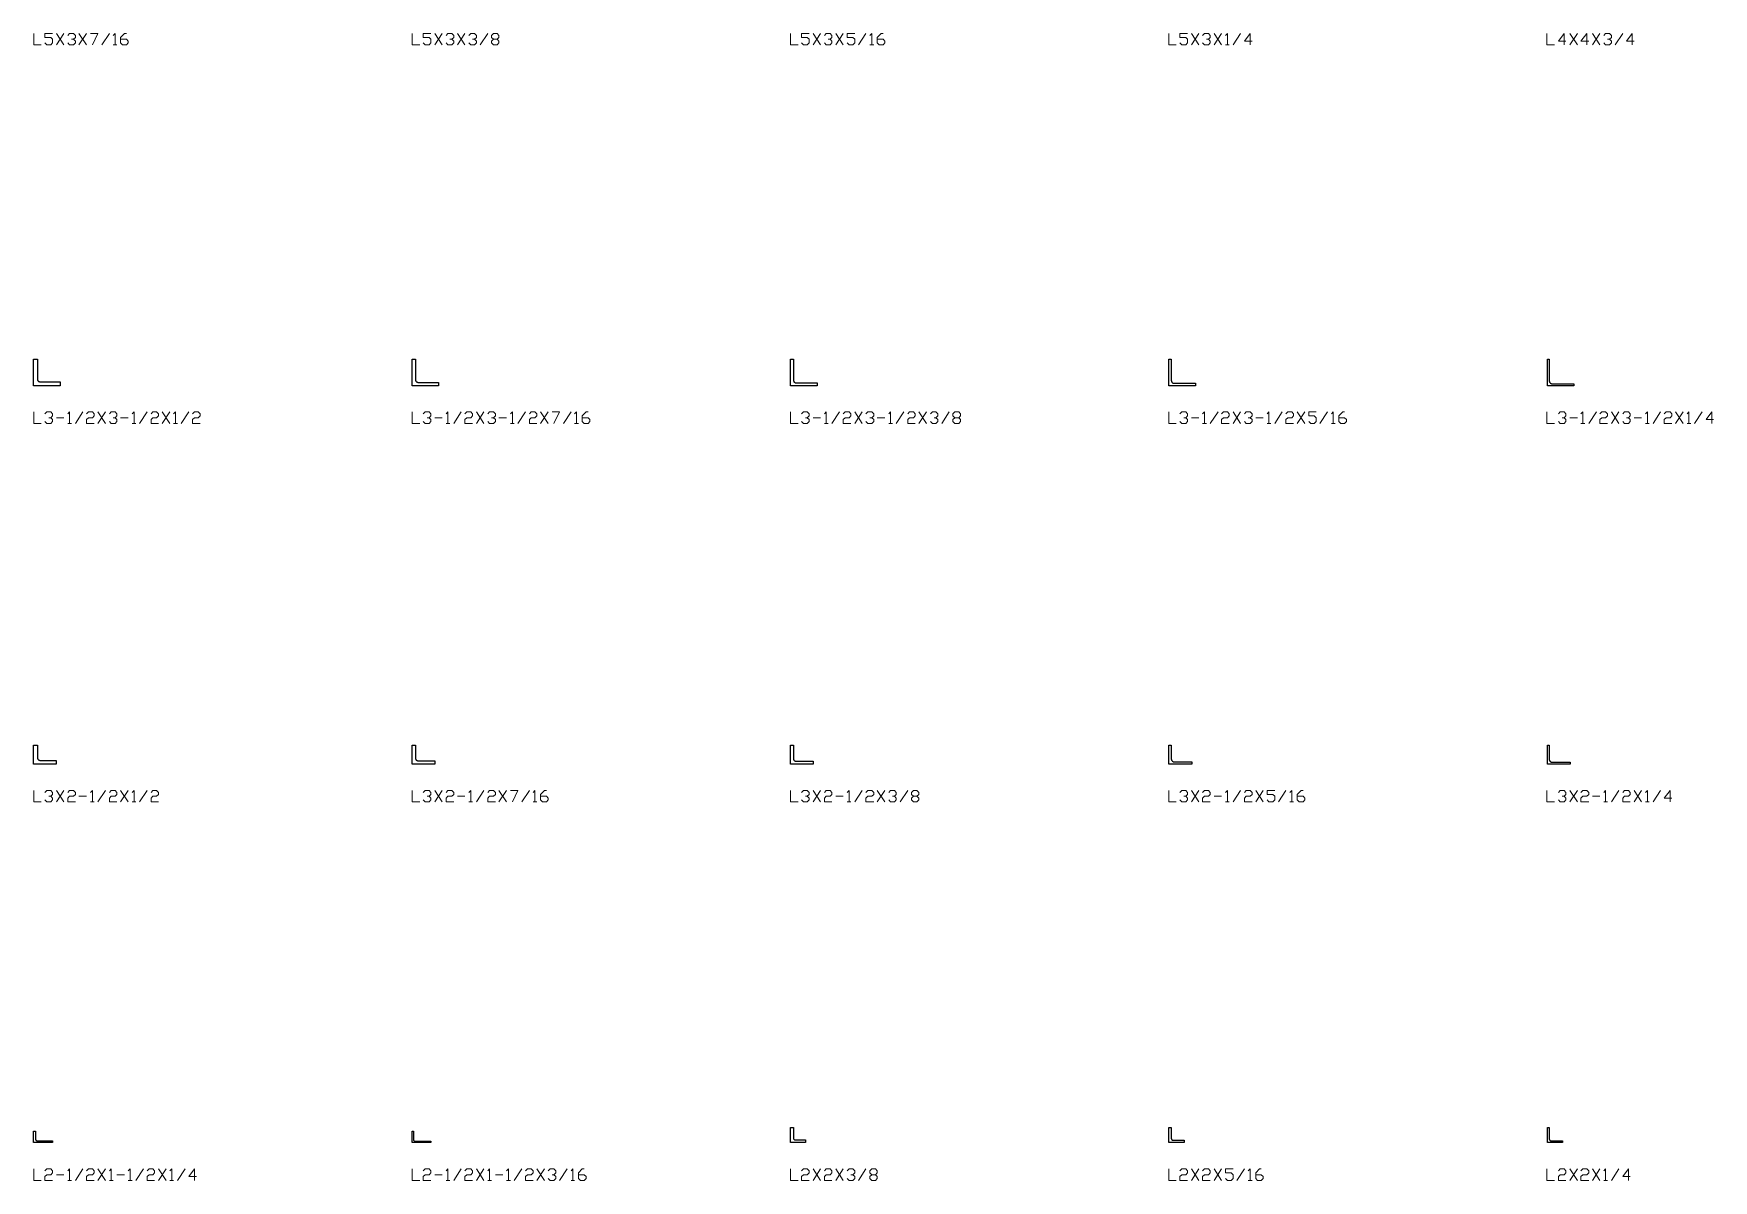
# Model space of a CAD drawing. Header units: inches. Extents: x 0 to 966, y -305 to 12.
# Drawn here: x 500 to 721.9, y -305 to -153.5 of the extents above; entities that cross this region are included whole.
import ezdxf

# ---------------------------------------------------------------- set-up
doc = ezdxf.new("R2010")
doc.units = ezdxf.units.IN
doc.header["$MEASUREMENT"] = 0
doc.layers.add('AISC_STEEL', color=7, linetype='Continuous')

msp = doc.modelspace()

# ---------------------------------------------------------------- linework, layer by layer
at = {"color": 3, "lineweight": 0}
for p, q in [((503.02, -153.49), (504, -154.98)), ((503.02, -154.98), (504, -153.49)), ((505.99, -153.49), (507.01, -154.98)), ((505.99, -154.98), (507.01, -153.49)), ((509, -154.98), (510.01, -153.49)), ((510.52, -154.98), (510.99, -154.98)), ((553, -153.49), (553.98, -154.98)), ((553, -154.98), (553.98, -153.49)), ((556.01, -153.49), (556.99, -154.98)), ((556.01, -154.98), (556.99, -153.49)), ((558.98, -154.98), (559.99, -153.49)), ((602.98, -153.49), (603.96, -154.98)), ((602.98, -154.98), (603.96, -153.49)), ((605.99, -153.49), (606.97, -154.98)), ((605.99, -154.98), (606.97, -153.49)), ((608.96, -154.98), (609.97, -153.49)), ((610.48, -154.98), (610.99, -154.98)), ((652.96, -153.49), (653.95, -154.98)), ((652.96, -154.98), (653.95, -153.49)), ((655.97, -153.49), (656.95, -154.98)), ((655.97, -154.98), (656.95, -153.49)), ((657.46, -154.98), (657.96, -154.98)), ((658.47, -154.98), (659.45, -153.49)), ((702.95, -153.49), (703.96, -154.98)), ((702.95, -154.98), (703.96, -153.49)), ((705.95, -153.49), (706.93, -154.98)), ((705.95, -154.98), (706.93, -153.49)), ((708.96, -154.98), (709.94, -153.49)), ((505.52, -204.99), (506.5, -203.47)), ((508.49, -203.47), (509.51, -204.99)), ((508.49, -204.99), (509.51, -203.47)), ((514, -204.99), (515.01, -203.47)), ((517, -203.47), (518.02, -204.99)), ((517, -204.99), (518.02, -203.47)), ((519.5, -204.99), (520.51, -203.47)), ((555.5, -204.99), (556.48, -203.47)), ((558.51, -203.47), (559.49, -204.99)), ((558.51, -204.99), (559.49, -203.47)), ((563.98, -204.99), (564.99, -203.47)), ((566.98, -203.47), (568, -204.99)), ((566.98, -204.99), (568, -203.47)), ((569.99, -204.99), (571, -203.47)), ((605.48, -204.99), (606.46, -203.47)), ((608.49, -203.47), (609.47, -204.99)), ((608.49, -204.99), (609.47, -203.47)), ((613.96, -204.99), (614.97, -203.47)), ((616.97, -203.47), (617.98, -204.99)), ((616.97, -204.99), (617.98, -203.47)), ((619.97, -204.99), (620.98, -203.47)), ((655.46, -204.99), (656.48, -203.47)), ((658.47, -203.47), (659.45, -204.99)), ((658.47, -204.99), (659.45, -203.47)), ((663.97, -204.99), (664.95, -203.47)), ((666.95, -203.47), (667.96, -204.99)), ((666.95, -204.99), (667.96, -203.47)), ((669.95, -204.99), (670.96, -203.47)), ((705.45, -204.99), (706.46, -203.47)), ((708.45, -203.47), (709.43, -204.99)), ((708.45, -204.99), (709.43, -203.47)), ((713.95, -204.99), (714.94, -203.47)), ((716.93, -203.47), (717.94, -204.99)), ((716.93, -204.99), (717.94, -203.47)), ((719.43, -204.99), (720.44, -203.47)), ((503.02, -204.23), (504, -204.23)), ((504.51, -204.99), (505.01, -204.99)), ((511.5, -204.23), (512.51, -204.23)), ((513.02, -204.99), (513.49, -204.99)), ((518.49, -204.99), (519, -204.99)), ((553, -204.23), (553.98, -204.23)), ((554.49, -204.99), (555, -204.99)), ((561.48, -204.23), (562.49, -204.23)), ((563, -204.99), (563.5, -204.99)), ((571.48, -204.99), (571.98, -204.99)), ((602.98, -204.23), (603.96, -204.23)), ((604.47, -204.99), (604.98, -204.99)), ((611.46, -204.23), (612.47, -204.23)), ((612.98, -204.99), (613.49, -204.99)), ((652.96, -204.23), (653.95, -204.23)), ((654.45, -204.99), (654.96, -204.99)), ((661.47, -204.23), (662.45, -204.23)), ((662.96, -204.99), (663.47, -204.99)), ((671.47, -204.99), (671.94, -204.99)), ((702.95, -204.23), (703.96, -204.23)), ((704.43, -204.99), (704.94, -204.99)), ((711.46, -204.23), (712.44, -204.23)), ((712.94, -204.99), (713.45, -204.99)), ((718.45, -204.99), (718.95, -204.99)), ((503.02, -253.49), (504, -254.97)), ((503.02, -254.97), (504, -253.49)), ((505.99, -254.21), (507.01, -254.21)), ((507.51, -254.97), (508.02, -254.97)), ((508.49, -254.97), (509.51, -253.49)), ((511.5, -253.49), (512.51, -254.97)), ((511.5, -254.97), (512.51, -253.49)), ((513.02, -254.97), (513.49, -254.97)), ((514, -254.97), (515.01, -253.49)), ((553, -253.49), (553.98, -254.97)), ((553, -254.97), (553.98, -253.49)), ((556.01, -254.21), (556.99, -254.21)), ((557.49, -254.97), (558, -254.97)), ((558.51, -254.97), (559.49, -253.49)), ((561.48, -253.49), (562.49, -254.97)), ((561.48, -254.97), (562.49, -253.49)), ((564.49, -254.97), (565.5, -253.49)), ((566, -254.97), (566.48, -254.97)), ((602.98, -253.49), (603.96, -254.97)), ((602.98, -254.97), (603.96, -253.49)), ((605.99, -254.21), (606.97, -254.21)), ((607.48, -254.97), (607.98, -254.97)), ((608.49, -254.97), (609.47, -253.49)), ((611.46, -253.49), (612.47, -254.97)), ((611.46, -254.97), (612.47, -253.49)), ((614.47, -254.97), (615.48, -253.49)), ((652.96, -253.49), (653.95, -254.97)), ((652.96, -254.97), (653.95, -253.49)), ((655.97, -254.21), (656.95, -254.21)), ((657.46, -254.97), (657.96, -254.97)), ((658.47, -254.97), (659.45, -253.49)), ((661.47, -253.49), (662.45, -254.97)), ((661.47, -254.97), (662.45, -253.49)), ((664.45, -254.97), (665.46, -253.49)), ((665.97, -254.97), (666.47, -254.97)), ((702.95, -253.49), (703.96, -254.97)), ((702.95, -254.97), (703.96, -253.49)), ((705.95, -254.21), (706.93, -254.21)), ((707.44, -254.97), (707.94, -254.97)), ((708.45, -254.97), (709.43, -253.49)), ((711.46, -253.49), (712.44, -254.97)), ((711.46, -254.97), (712.44, -253.49)), ((712.94, -254.97), (713.45, -254.97)), ((713.95, -254.97), (714.94, -253.49)), ((505.52, -304.98), (506.5, -303.47)), ((508.49, -303.47), (509.51, -304.98)), ((508.49, -304.98), (509.51, -303.47)), ((513.49, -304.98), (514.5, -303.47)), ((516.5, -303.47), (517.51, -304.98)), ((516.5, -304.98), (517.51, -303.47)), ((519, -304.98), (520.01, -303.47)), ((555.5, -304.98), (556.48, -303.47)), ((558.51, -303.47), (559.49, -304.98)), ((558.51, -304.98), (559.49, -303.47)), ((563.5, -304.98), (564.49, -303.47)), ((566.48, -303.47), (567.49, -304.98)), ((566.48, -304.98), (567.49, -303.47)), ((569.48, -304.98), (570.5, -303.47)), ((602.98, -303.47), (603.96, -304.98)), ((602.98, -304.98), (603.96, -303.47)), ((605.99, -303.47), (606.97, -304.98)), ((605.99, -304.98), (606.97, -303.47)), ((608.96, -304.98), (609.97, -303.47)), ((652.96, -303.47), (653.95, -304.98)), ((652.96, -304.98), (653.95, -303.47)), ((655.97, -303.47), (656.95, -304.98)), ((655.97, -304.98), (656.95, -303.47)), ((658.98, -304.98), (659.96, -303.47)), ((702.95, -303.47), (703.96, -304.98)), ((702.95, -304.98), (703.96, -303.47)), ((705.95, -303.47), (706.93, -304.98)), ((705.95, -304.98), (706.93, -303.47)), ((708.45, -304.98), (709.43, -303.47)), ((503.02, -304.23), (504, -304.23)), ((504.51, -304.98), (505.01, -304.98)), ((510.01, -304.98), (510.52, -304.98)), ((510.99, -304.23), (512.01, -304.23)), ((512.51, -304.98), (513.02, -304.98)), ((518.02, -304.98), (518.49, -304.98)), ((553, -304.23), (553.98, -304.23)), ((554.49, -304.98), (555, -304.98)), ((559.99, -304.98), (560.5, -304.98)), ((561.01, -304.23), (561.99, -304.23)), ((562.49, -304.98), (563, -304.98)), ((571, -304.98), (571.48, -304.98)), ((660.46, -304.98), (660.97, -304.98)), ((707.44, -304.98), (707.94, -304.98))]:
    msp.add_line(p, q, dxfattribs=at)
for points in [[(500.02, -153.49), (500.02, -154.98), (501, -154.98)], [(501.5, -154.72), (501.76, -154.98), (502.26, -154.98), (502.51, -154.72), (502.51, -154.22), (502.26, -154), (501.5, -154), (501.5, -153.49), (502.51, -153.49)], [(504.51, -153.74), (504.76, -153.49), (505.27, -153.49), (505.52, -153.74), (505.52, -154), (505.27, -154.22), (505.01, -154.22)], [(505.27, -154.22), (505.52, -154.47), (505.52, -154.72), (505.27, -154.98), (504.76, -154.98), (504.51, -154.72)], [(507.51, -153.49), (508.49, -153.49), (507.77, -154.98)], [(510.52, -153.74), (510.77, -153.49), (510.77, -154.98)], [(511.5, -154.22), (512.26, -154.22), (512.51, -154.47), (512.51, -154.72), (512.26, -154.98), (511.75, -154.98), (511.5, -154.72), (511.5, -154), (512.01, -153.49), (512.26, -153.49)], [(550, -153.49), (550, -154.98), (551.01, -154.98)], [(551.48, -154.72), (551.74, -154.98), (552.24, -154.98), (552.5, -154.72), (552.5, -154.22), (552.24, -154), (551.48, -154), (551.48, -153.49), (552.5, -153.49)], [(554.49, -153.74), (554.74, -153.49), (555.25, -153.49), (555.5, -153.74), (555.5, -154), (555.25, -154.22), (555, -154.22)], [(555.25, -154.22), (555.5, -154.47), (555.5, -154.72), (555.25, -154.98), (554.74, -154.98), (554.49, -154.72)], [(557.49, -153.74), (557.75, -153.49), (558.25, -153.49), (558.51, -153.74), (558.51, -154), (558.25, -154.22), (558, -154.22)], [(558.25, -154.22), (558.51, -154.47), (558.51, -154.72), (558.25, -154.98), (557.75, -154.98), (557.49, -154.72)], [(561.23, -154.22), (561.48, -154.47), (561.48, -154.72), (561.23, -154.98), (560.75, -154.98), (560.5, -154.72), (560.5, -154.47), (560.75, -154.22), (561.23, -154.22), (561.48, -154), (561.48, -153.74), (561.23, -153.49), (560.75, -153.49), (560.5, -153.74), (560.5, -154), (560.75, -154.22)], [(599.98, -153.49), (599.98, -154.98), (600.99, -154.98)], [(601.47, -154.72), (601.72, -154.98), (602.22, -154.98), (602.48, -154.72), (602.48, -154.22), (602.22, -154), (601.47, -154), (601.47, -153.49), (602.48, -153.49)], [(604.47, -153.74), (604.72, -153.49), (605.23, -153.49), (605.48, -153.74), (605.48, -154), (605.23, -154.22), (604.98, -154.22)], [(605.23, -154.22), (605.48, -154.47), (605.48, -154.72), (605.23, -154.98), (604.72, -154.98), (604.47, -154.72)], [(607.48, -154.72), (607.73, -154.98), (608.23, -154.98), (608.49, -154.72), (608.49, -154.22), (608.23, -154), (607.48, -154), (607.48, -153.49), (608.49, -153.49)], [(610.48, -153.74), (610.73, -153.49), (610.73, -154.98)], [(611.46, -154.22), (612.22, -154.22), (612.47, -154.47), (612.47, -154.72), (612.22, -154.98), (611.71, -154.98), (611.46, -154.72), (611.46, -154), (611.97, -153.49), (612.22, -153.49)], [(649.96, -153.49), (649.96, -154.98), (650.97, -154.98)], [(651.45, -154.72), (651.7, -154.98), (652.21, -154.98), (652.46, -154.72), (652.46, -154.22), (652.21, -154), (651.45, -154), (651.45, -153.49), (652.46, -153.49)], [(654.45, -153.74), (654.7, -153.49), (655.21, -153.49), (655.46, -153.74), (655.46, -154), (655.21, -154.22), (654.96, -154.22)], [(655.21, -154.22), (655.46, -154.47), (655.46, -154.72), (655.21, -154.98), (654.7, -154.98), (654.45, -154.72)], [(657.46, -153.74), (657.71, -153.49), (657.71, -154.98)], [(660.97, -154.47), (659.96, -154.47), (660.72, -153.49), (660.72, -154.98)], [(699.94, -153.49), (699.94, -154.98), (700.95, -154.98)], [(702.44, -154.47), (701.46, -154.47), (702.19, -153.49), (702.19, -154.98)], [(705.45, -154.47), (704.43, -154.47), (705.19, -153.49), (705.19, -154.98)], [(707.44, -153.74), (707.69, -153.49), (708.2, -153.49), (708.45, -153.74), (708.45, -154), (708.2, -154.22), (707.94, -154.22)], [(708.2, -154.22), (708.45, -154.47), (708.45, -154.72), (708.2, -154.98), (707.69, -154.98), (707.44, -154.72)], [(711.46, -154.47), (710.44, -154.47), (711.2, -153.49), (711.2, -154.98)], [(500.02, -203.47), (500.02, -204.99), (501, -204.99)], [(501.5, -203.73), (501.76, -203.47), (502.26, -203.47), (502.51, -203.73), (502.51, -203.98), (502.26, -204.23), (502.01, -204.23)], [(504.51, -203.73), (504.76, -203.47), (504.76, -204.99)], [(507.01, -203.73), (507.26, -203.47), (507.77, -203.47), (508.02, -203.73), (508.02, -203.98), (507.77, -204.23), (507.26, -204.23), (507.01, -204.48), (507.01, -204.99), (508.02, -204.99)], [(510.01, -203.73), (510.27, -203.47), (510.77, -203.47), (510.99, -203.73), (510.99, -203.98), (510.77, -204.23), (510.52, -204.23)], [(513.02, -203.73), (513.27, -203.47), (513.27, -204.99)], [(515.52, -203.73), (515.77, -203.47), (516.24, -203.47), (516.5, -203.73), (516.5, -203.98), (516.24, -204.23), (515.77, -204.23), (515.52, -204.48), (515.52, -204.99), (516.5, -204.99)], [(518.49, -203.73), (518.74, -203.47), (518.74, -204.99)], [(520.99, -203.73), (521.24, -203.47), (521.75, -203.47), (522, -203.73), (522, -203.98), (521.75, -204.23), (521.24, -204.23), (520.99, -204.48), (520.99, -204.99), (522, -204.99)], [(550, -203.47), (550, -204.99), (551.01, -204.99)], [(551.48, -203.73), (551.74, -203.47), (552.24, -203.47), (552.5, -203.73), (552.5, -203.98), (552.24, -204.23), (551.99, -204.23)], [(554.49, -203.73), (554.74, -203.47), (554.74, -204.99)], [(556.99, -203.73), (557.24, -203.47), (557.75, -203.47), (558, -203.73), (558, -203.98), (557.75, -204.23), (557.24, -204.23), (556.99, -204.48), (556.99, -204.99), (558, -204.99)], [(559.99, -203.73), (560.25, -203.47), (560.75, -203.47), (561.01, -203.73), (561.01, -203.98), (560.75, -204.23), (560.5, -204.23)], [(563, -203.73), (563.25, -203.47), (563.25, -204.99)], [(565.5, -203.73), (565.75, -203.47), (566.23, -203.47), (566.48, -203.73), (566.48, -203.98), (566.23, -204.23), (565.75, -204.23), (565.5, -204.48), (565.5, -204.99), (566.48, -204.99)], [(568.5, -203.47), (569.48, -203.47), (568.72, -204.99)], [(571.48, -203.73), (571.73, -203.47), (571.73, -204.99)], [(572.49, -204.23), (573.25, -204.23), (573.5, -204.48), (573.5, -204.74), (573.25, -204.99), (572.74, -204.99), (572.49, -204.74), (572.49, -203.98), (572.99, -203.47), (573.25, -203.47)], [(599.98, -203.47), (599.98, -204.99), (600.99, -204.99)], [(601.47, -203.73), (601.72, -203.47), (602.22, -203.47), (602.48, -203.73), (602.48, -203.98), (602.22, -204.23), (601.97, -204.23)], [(604.47, -203.73), (604.72, -203.47), (604.72, -204.99)], [(606.97, -203.73), (607.22, -203.47), (607.73, -203.47), (607.98, -203.73), (607.98, -203.98), (607.73, -204.23), (607.22, -204.23), (606.97, -204.48), (606.97, -204.99), (607.98, -204.99)], [(609.97, -203.73), (610.23, -203.47), (610.73, -203.47), (610.99, -203.73), (610.99, -203.98), (610.73, -204.23), (610.48, -204.23)], [(612.98, -203.73), (613.23, -203.47), (613.23, -204.99)], [(615.48, -203.73), (615.73, -203.47), (616.24, -203.47), (616.46, -203.73), (616.46, -203.98), (616.24, -204.23), (615.73, -204.23), (615.48, -204.48), (615.48, -204.99), (616.46, -204.99)], [(618.48, -203.73), (618.74, -203.47), (619.21, -203.47), (619.46, -203.73), (619.46, -203.98), (619.21, -204.23), (618.96, -204.23)], [(622.22, -204.23), (622.47, -204.48), (622.47, -204.74), (622.22, -204.99), (621.71, -204.99), (621.46, -204.74), (621.46, -204.48), (621.71, -204.23), (622.22, -204.23), (622.47, -203.98), (622.47, -203.73), (622.22, -203.47), (621.71, -203.47), (621.46, -203.73), (621.46, -203.98), (621.71, -204.23)], [(649.96, -203.47), (649.96, -204.99), (650.97, -204.99)], [(651.45, -203.73), (651.7, -203.47), (652.21, -203.47), (652.46, -203.73), (652.46, -203.98), (652.21, -204.23), (651.95, -204.23)], [(654.45, -203.73), (654.7, -203.47), (654.7, -204.99)], [(656.95, -203.73), (657.2, -203.47), (657.71, -203.47), (657.96, -203.73), (657.96, -203.98), (657.71, -204.23), (657.2, -204.23), (656.95, -204.48), (656.95, -204.99), (657.96, -204.99)], [(659.96, -203.73), (660.21, -203.47), (660.72, -203.47), (660.97, -203.73), (660.97, -203.98), (660.72, -204.23), (660.46, -204.23)], [(662.96, -203.73), (663.21, -203.47), (663.21, -204.99)], [(665.46, -203.73), (665.71, -203.47), (666.22, -203.47), (666.47, -203.73), (666.47, -203.98), (666.22, -204.23), (665.71, -204.23), (665.46, -204.48), (665.46, -204.99), (666.47, -204.99)], [(668.47, -204.74), (668.72, -204.99), (669.19, -204.99), (669.45, -204.74), (669.45, -204.23), (669.19, -203.98), (668.47, -203.98), (668.47, -203.47), (669.45, -203.47)], [(671.47, -203.73), (671.69, -203.47), (671.69, -204.99)], [(672.45, -204.23), (673.21, -204.23), (673.46, -204.48), (673.46, -204.74), (673.21, -204.99), (672.7, -204.99), (672.45, -204.74), (672.45, -203.98), (672.96, -203.47), (673.21, -203.47)], [(699.94, -203.47), (699.94, -204.99), (700.95, -204.99)], [(701.46, -203.73), (701.68, -203.47), (702.19, -203.47), (702.44, -203.73), (702.44, -203.98), (702.19, -204.23), (701.93, -204.23)], [(704.43, -203.73), (704.69, -203.47), (704.69, -204.99)], [(706.93, -203.73), (707.18, -203.47), (707.69, -203.47), (707.94, -203.73), (707.94, -203.98), (707.69, -204.23), (707.18, -204.23), (706.93, -204.48), (706.93, -204.99), (707.94, -204.99)], [(709.94, -203.73), (710.19, -203.47), (710.7, -203.47), (710.95, -203.73), (710.95, -203.98), (710.7, -204.23), (710.44, -204.23)], [(712.94, -203.73), (713.2, -203.47), (713.2, -204.99)], [(715.44, -203.73), (715.69, -203.47), (716.2, -203.47), (716.45, -203.73), (716.45, -203.98), (716.2, -204.23), (715.69, -204.23), (715.44, -204.48), (715.44, -204.99), (716.45, -204.99)], [(718.45, -203.73), (718.7, -203.47), (718.7, -204.99)], [(721.93, -204.48), (720.95, -204.48), (721.7, -203.47), (721.7, -204.99)], [(502.26, -204.23), (502.51, -204.48), (502.51, -204.74), (502.26, -204.99), (501.76, -204.99), (501.5, -204.74)], [(510.77, -204.23), (510.99, -204.48), (510.99, -204.74), (510.77, -204.99), (510.27, -204.99), (510.01, -204.74)], [(552.24, -204.23), (552.5, -204.48), (552.5, -204.74), (552.24, -204.99), (551.74, -204.99), (551.48, -204.74)], [(560.75, -204.23), (561.01, -204.48), (561.01, -204.74), (560.75, -204.99), (560.25, -204.99), (559.99, -204.74)], [(602.22, -204.23), (602.48, -204.48), (602.48, -204.74), (602.22, -204.99), (601.72, -204.99), (601.47, -204.74)], [(610.73, -204.23), (610.99, -204.48), (610.99, -204.74), (610.73, -204.99), (610.23, -204.99), (609.97, -204.74)], [(619.21, -204.23), (619.46, -204.48), (619.46, -204.74), (619.21, -204.99), (618.74, -204.99), (618.48, -204.74)], [(652.21, -204.23), (652.46, -204.48), (652.46, -204.74), (652.21, -204.99), (651.7, -204.99), (651.45, -204.74)], [(660.72, -204.23), (660.97, -204.48), (660.97, -204.74), (660.72, -204.99), (660.21, -204.99), (659.96, -204.74)], [(702.19, -204.23), (702.44, -204.48), (702.44, -204.74), (702.19, -204.99), (701.68, -204.99), (701.46, -204.74)], [(710.7, -204.23), (710.95, -204.48), (710.95, -204.74), (710.7, -204.99), (710.19, -204.99), (709.94, -204.74)], [(500.02, -253.49), (500.02, -254.97), (501, -254.97)], [(501.5, -253.74), (501.76, -253.49), (502.26, -253.49), (502.51, -253.74), (502.51, -253.99), (502.26, -254.21), (502.01, -254.21)], [(502.26, -254.21), (502.51, -254.47), (502.51, -254.72), (502.26, -254.97), (501.76, -254.97), (501.5, -254.72)], [(504.51, -253.74), (504.76, -253.49), (505.27, -253.49), (505.52, -253.74), (505.52, -253.99), (505.27, -254.21), (504.76, -254.21), (504.51, -254.47), (504.51, -254.97), (505.52, -254.97)], [(507.51, -253.74), (507.77, -253.49), (507.77, -254.97)], [(510.01, -253.74), (510.27, -253.49), (510.77, -253.49), (510.99, -253.74), (510.99, -253.99), (510.77, -254.21), (510.27, -254.21), (510.01, -254.47), (510.01, -254.97), (510.99, -254.97)], [(513.02, -253.74), (513.27, -253.49), (513.27, -254.97)], [(515.52, -253.74), (515.77, -253.49), (516.24, -253.49), (516.5, -253.74), (516.5, -253.99), (516.24, -254.21), (515.77, -254.21), (515.52, -254.47), (515.52, -254.97), (516.5, -254.97)], [(550, -253.49), (550, -254.97), (551.01, -254.97)], [(551.48, -253.74), (551.74, -253.49), (552.24, -253.49), (552.5, -253.74), (552.5, -253.99), (552.24, -254.21), (551.99, -254.21)], [(552.24, -254.21), (552.5, -254.47), (552.5, -254.72), (552.24, -254.97), (551.74, -254.97), (551.48, -254.72)], [(554.49, -253.74), (554.74, -253.49), (555.25, -253.49), (555.5, -253.74), (555.5, -253.99), (555.25, -254.21), (554.74, -254.21), (554.49, -254.47), (554.49, -254.97), (555.5, -254.97)], [(557.49, -253.74), (557.75, -253.49), (557.75, -254.97)], [(559.99, -253.74), (560.25, -253.49), (560.75, -253.49), (561.01, -253.74), (561.01, -253.99), (560.75, -254.21), (560.25, -254.21), (559.99, -254.47), (559.99, -254.97), (561.01, -254.97)], [(563, -253.49), (563.98, -253.49), (563.25, -254.97)], [(566, -253.74), (566.23, -253.49), (566.23, -254.97)], [(566.98, -254.21), (567.74, -254.21), (568, -254.47), (568, -254.72), (567.74, -254.97), (567.24, -254.97), (566.98, -254.72), (566.98, -253.99), (567.49, -253.49), (567.74, -253.49)], [(599.98, -253.49), (599.98, -254.97), (600.99, -254.97)], [(601.47, -253.74), (601.72, -253.49), (602.22, -253.49), (602.48, -253.74), (602.48, -253.99), (602.22, -254.21), (601.97, -254.21)], [(602.22, -254.21), (602.48, -254.47), (602.48, -254.72), (602.22, -254.97), (601.72, -254.97), (601.47, -254.72)], [(604.47, -253.74), (604.72, -253.49), (605.23, -253.49), (605.48, -253.74), (605.48, -253.99), (605.23, -254.21), (604.72, -254.21), (604.47, -254.47), (604.47, -254.97), (605.48, -254.97)], [(607.48, -253.74), (607.73, -253.49), (607.73, -254.97)], [(609.97, -253.74), (610.23, -253.49), (610.73, -253.49), (610.99, -253.74), (610.99, -253.99), (610.73, -254.21), (610.23, -254.21), (609.97, -254.47), (609.97, -254.97), (610.99, -254.97)], [(612.98, -253.74), (613.23, -253.49), (613.74, -253.49), (613.96, -253.74), (613.96, -253.99), (613.74, -254.21), (613.49, -254.21)], [(613.74, -254.21), (613.96, -254.47), (613.96, -254.72), (613.74, -254.97), (613.23, -254.97), (612.98, -254.72)], [(616.71, -254.21), (616.97, -254.47), (616.97, -254.72), (616.71, -254.97), (616.24, -254.97), (615.98, -254.72), (615.98, -254.47), (616.24, -254.21), (616.71, -254.21), (616.97, -253.99), (616.97, -253.74), (616.71, -253.49), (616.24, -253.49), (615.98, -253.74), (615.98, -253.99), (616.24, -254.21)], [(649.96, -253.49), (649.96, -254.97), (650.97, -254.97)], [(651.45, -253.74), (651.7, -253.49), (652.21, -253.49), (652.46, -253.74), (652.46, -253.99), (652.21, -254.21), (651.95, -254.21)], [(652.21, -254.21), (652.46, -254.47), (652.46, -254.72), (652.21, -254.97), (651.7, -254.97), (651.45, -254.72)], [(654.45, -253.74), (654.7, -253.49), (655.21, -253.49), (655.46, -253.74), (655.46, -253.99), (655.21, -254.21), (654.7, -254.21), (654.45, -254.47), (654.45, -254.97), (655.46, -254.97)], [(657.46, -253.74), (657.71, -253.49), (657.71, -254.97)], [(659.96, -253.74), (660.21, -253.49), (660.72, -253.49), (660.97, -253.74), (660.97, -253.99), (660.72, -254.21), (660.21, -254.21), (659.96, -254.47), (659.96, -254.97), (660.97, -254.97)], [(662.96, -254.72), (663.21, -254.97), (663.72, -254.97), (663.97, -254.72), (663.97, -254.21), (663.72, -253.99), (662.96, -253.99), (662.96, -253.49), (663.97, -253.49)], [(665.97, -253.74), (666.22, -253.49), (666.22, -254.97)], [(666.95, -254.21), (667.71, -254.21), (667.96, -254.47), (667.96, -254.72), (667.71, -254.97), (667.2, -254.97), (666.95, -254.72), (666.95, -253.99), (667.45, -253.49), (667.71, -253.49)], [(699.94, -253.49), (699.94, -254.97), (700.95, -254.97)], [(701.46, -253.74), (701.68, -253.49), (702.19, -253.49), (702.44, -253.74), (702.44, -253.99), (702.19, -254.21), (701.93, -254.21)], [(702.19, -254.21), (702.44, -254.47), (702.44, -254.72), (702.19, -254.97), (701.68, -254.97), (701.46, -254.72)], [(704.43, -253.74), (704.69, -253.49), (705.19, -253.49), (705.45, -253.74), (705.45, -253.99), (705.19, -254.21), (704.69, -254.21), (704.43, -254.47), (704.43, -254.97), (705.45, -254.97)], [(707.44, -253.74), (707.69, -253.49), (707.69, -254.97)], [(709.94, -253.74), (710.19, -253.49), (710.7, -253.49), (710.95, -253.74), (710.95, -253.99), (710.7, -254.21), (710.19, -254.21), (709.94, -254.47), (709.94, -254.97), (710.95, -254.97)], [(712.94, -253.74), (713.2, -253.49), (713.2, -254.97)], [(716.45, -254.47), (715.44, -254.47), (716.2, -253.49), (716.2, -254.97)], [(500.02, -303.47), (500.02, -304.98), (501, -304.98)], [(501.5, -303.72), (501.76, -303.47), (502.26, -303.47), (502.51, -303.72), (502.51, -303.97), (502.26, -304.23), (501.76, -304.23), (501.5, -304.48), (501.5, -304.98), (502.51, -304.98)], [(504.51, -303.72), (504.76, -303.47), (504.76, -304.98)], [(507.01, -303.72), (507.26, -303.47), (507.77, -303.47), (508.02, -303.72), (508.02, -303.97), (507.77, -304.23), (507.26, -304.23), (507.01, -304.48), (507.01, -304.98), (508.02, -304.98)], [(510.01, -303.72), (510.27, -303.47), (510.27, -304.98)], [(512.51, -303.72), (512.76, -303.47), (512.76, -304.98)], [(515.01, -303.72), (515.26, -303.47), (515.77, -303.47), (515.99, -303.72), (515.99, -303.97), (515.77, -304.23), (515.26, -304.23), (515.01, -304.48), (515.01, -304.98), (515.99, -304.98)], [(518.02, -303.72), (518.27, -303.47), (518.27, -304.98)], [(521.5, -304.48), (520.51, -304.48), (521.24, -303.47), (521.24, -304.98)], [(550, -303.47), (550, -304.98), (551.01, -304.98)], [(551.48, -303.72), (551.74, -303.47), (552.24, -303.47), (552.5, -303.72), (552.5, -303.97), (552.24, -304.23), (551.74, -304.23), (551.48, -304.48), (551.48, -304.98), (552.5, -304.98)], [(554.49, -303.72), (554.74, -303.47), (554.74, -304.98)], [(556.99, -303.72), (557.24, -303.47), (557.75, -303.47), (558, -303.72), (558, -303.97), (557.75, -304.23), (557.24, -304.23), (556.99, -304.48), (556.99, -304.98), (558, -304.98)], [(559.99, -303.72), (560.25, -303.47), (560.25, -304.98)], [(562.49, -303.72), (562.75, -303.47), (562.75, -304.98)], [(564.99, -303.72), (565.24, -303.47), (565.75, -303.47), (566, -303.72), (566, -303.97), (565.75, -304.23), (565.24, -304.23), (564.99, -304.48), (564.99, -304.98), (566, -304.98)], [(568, -303.72), (568.25, -303.47), (568.72, -303.47), (568.98, -303.72), (568.98, -303.97), (568.72, -304.23), (568.5, -304.23)], [(571, -303.72), (571.22, -303.47), (571.22, -304.98)], [(571.98, -304.23), (572.74, -304.23), (572.99, -304.48), (572.99, -304.73), (572.74, -304.98), (572.24, -304.98), (571.98, -304.73), (571.98, -303.97), (572.49, -303.47), (572.74, -303.47)], [(599.98, -303.47), (599.98, -304.98), (600.99, -304.98)], [(601.47, -303.72), (601.72, -303.47), (602.22, -303.47), (602.48, -303.72), (602.48, -303.97), (602.22, -304.23), (601.72, -304.23), (601.47, -304.48), (601.47, -304.98), (602.48, -304.98)], [(604.47, -303.72), (604.72, -303.47), (605.23, -303.47), (605.48, -303.72), (605.48, -303.97), (605.23, -304.23), (604.72, -304.23), (604.47, -304.48), (604.47, -304.98), (605.48, -304.98)], [(607.48, -303.72), (607.73, -303.47), (608.23, -303.47), (608.49, -303.72), (608.49, -303.97), (608.23, -304.23), (607.98, -304.23)], [(611.24, -304.23), (611.46, -304.48), (611.46, -304.73), (611.24, -304.98), (610.73, -304.98), (610.48, -304.73), (610.48, -304.48), (610.73, -304.23), (611.24, -304.23), (611.46, -303.97), (611.46, -303.72), (611.24, -303.47), (610.73, -303.47), (610.48, -303.72), (610.48, -303.97), (610.73, -304.23)], [(649.96, -303.47), (649.96, -304.98), (650.97, -304.98)], [(651.45, -303.72), (651.7, -303.47), (652.21, -303.47), (652.46, -303.72), (652.46, -303.97), (652.21, -304.23), (651.7, -304.23), (651.45, -304.48), (651.45, -304.98), (652.46, -304.98)], [(654.45, -303.72), (654.7, -303.47), (655.21, -303.47), (655.46, -303.72), (655.46, -303.97), (655.21, -304.23), (654.7, -304.23), (654.45, -304.48), (654.45, -304.98), (655.46, -304.98)], [(657.46, -304.73), (657.71, -304.98), (658.22, -304.98), (658.47, -304.73), (658.47, -304.23), (658.22, -303.97), (657.46, -303.97), (657.46, -303.47), (658.47, -303.47)], [(660.46, -303.72), (660.72, -303.47), (660.72, -304.98)], [(661.47, -304.23), (662.2, -304.23), (662.45, -304.48), (662.45, -304.73), (662.2, -304.98), (661.7, -304.98), (661.47, -304.73), (661.47, -303.97), (661.95, -303.47), (662.2, -303.47)], [(699.94, -303.47), (699.94, -304.98), (700.95, -304.98)], [(701.46, -303.72), (701.68, -303.47), (702.19, -303.47), (702.44, -303.72), (702.44, -303.97), (702.19, -304.23), (701.68, -304.23), (701.46, -304.48), (701.46, -304.98), (702.44, -304.98)], [(704.43, -303.72), (704.69, -303.47), (705.19, -303.47), (705.45, -303.72), (705.45, -303.97), (705.19, -304.23), (704.69, -304.23), (704.43, -304.48), (704.43, -304.98), (705.45, -304.98)], [(707.44, -303.72), (707.69, -303.47), (707.69, -304.98)], [(710.95, -304.48), (709.94, -304.48), (710.7, -303.47), (710.7, -304.98)], [(568.72, -304.23), (568.98, -304.48), (568.98, -304.73), (568.72, -304.98), (568.25, -304.98), (568, -304.73)], [(608.23, -304.23), (608.49, -304.48), (608.49, -304.73), (608.23, -304.98), (607.73, -304.98), (607.48, -304.73)]]:
    msp.add_lwpolyline(points, dxfattribs=at)
at = {"layer": 'AISC_STEEL'}
for points in [[(503.5, -200), (500, -200), (500, -196.5), (500.5, -196.5), (500.5, -199.12), (500.5, -199.15), (500.5, -199.18), (500.51, -199.21), (500.52, -199.24), (500.53, -199.27), (500.54, -199.3), (500.56, -199.32), (500.57, -199.35), (500.59, -199.37), (500.61, -199.39), (500.63, -199.41), (500.65, -199.43), (500.68, -199.44), (500.7, -199.46), (500.73, -199.47), (500.76, -199.48), (500.79, -199.49), (500.82, -199.5), (500.85, -199.5), (500.88, -199.5), (503.5, -199.5)], [(553.5, -200), (550, -200), (550, -196.5), (550.44, -196.5), (550.44, -199.19), (550.44, -199.22), (550.44, -199.25), (550.45, -199.27), (550.46, -199.3), (550.47, -199.33), (550.48, -199.36), (550.49, -199.38), (550.51, -199.41), (550.53, -199.43), (550.55, -199.45), (550.57, -199.47), (550.59, -199.49), (550.62, -199.51), (550.64, -199.52), (550.67, -199.53), (550.7, -199.54), (550.73, -199.55), (550.75, -199.56), (550.78, -199.56), (550.81, -199.56), (553.5, -199.56)], [(603.5, -200), (600, -200), (600, -196.5), (600.38, -196.5), (600.38, -199.25), (600.38, -199.28), (600.38, -199.31), (600.39, -199.34), (600.39, -199.37), (600.4, -199.39), (600.42, -199.42), (600.43, -199.45), (600.45, -199.47), (600.46, -199.49), (600.48, -199.52), (600.51, -199.54), (600.53, -199.55), (600.55, -199.57), (600.58, -199.58), (600.61, -199.6), (600.63, -199.61), (600.66, -199.61), (600.69, -199.62), (600.72, -199.62), (600.75, -199.62), (603.5, -199.62)], [(653.5, -200), (650, -200), (650, -196.5), (650.31, -196.5), (650.31, -199.31), (650.31, -199.34), (650.32, -199.37), (650.32, -199.4), (650.33, -199.43), (650.34, -199.46), (650.35, -199.48), (650.37, -199.51), (650.38, -199.53), (650.4, -199.56), (650.42, -199.58), (650.44, -199.6), (650.47, -199.62), (650.49, -199.63), (650.52, -199.65), (650.54, -199.66), (650.57, -199.67), (650.6, -199.68), (650.63, -199.68), (650.66, -199.69), (650.69, -199.69), (653.5, -199.69)], [(703.5, -200), (700, -200), (700, -196.5), (700.25, -196.5), (700.25, -199.38), (700.25, -199.4), (700.25, -199.43), (700.26, -199.46), (700.27, -199.49), (700.28, -199.52), (700.29, -199.55), (700.31, -199.57), (700.32, -199.6), (700.34, -199.62), (700.36, -199.64), (700.38, -199.66), (700.4, -199.68), (700.43, -199.69), (700.45, -199.71), (700.48, -199.72), (700.51, -199.73), (700.54, -199.74), (700.57, -199.75), (700.6, -199.75), (700.62, -199.75), (703.5, -199.75)], [(503, -250), (500, -250), (500, -247.5), (500.5, -247.5), (500.5, -249.12), (500.5, -249.15), (500.5, -249.18), (500.51, -249.21), (500.52, -249.24), (500.53, -249.27), (500.54, -249.3), (500.56, -249.32), (500.57, -249.35), (500.59, -249.37), (500.61, -249.39), (500.63, -249.41), (500.65, -249.43), (500.68, -249.44), (500.7, -249.46), (500.73, -249.47), (500.76, -249.48), (500.79, -249.49), (500.82, -249.5), (500.85, -249.5), (500.88, -249.5), (503, -249.5)], [(553, -250), (550, -250), (550, -247.5), (550.44, -247.5), (550.44, -249.19), (550.44, -249.22), (550.44, -249.25), (550.45, -249.27), (550.46, -249.3), (550.47, -249.33), (550.48, -249.36), (550.49, -249.38), (550.51, -249.41), (550.53, -249.43), (550.55, -249.45), (550.57, -249.47), (550.59, -249.49), (550.62, -249.51), (550.64, -249.52), (550.67, -249.53), (550.7, -249.54), (550.73, -249.55), (550.75, -249.56), (550.78, -249.56), (550.81, -249.56), (553, -249.56)], [(603, -250), (600, -250), (600, -247.5), (600.38, -247.5), (600.38, -249.25), (600.38, -249.28), (600.38, -249.31), (600.39, -249.34), (600.39, -249.37), (600.4, -249.39), (600.42, -249.42), (600.43, -249.45), (600.45, -249.47), (600.46, -249.49), (600.48, -249.52), (600.51, -249.54), (600.53, -249.55), (600.55, -249.57), (600.58, -249.58), (600.61, -249.6), (600.63, -249.61), (600.66, -249.61), (600.69, -249.62), (600.72, -249.62), (600.75, -249.62), (603, -249.62)], [(653, -250), (650, -250), (650, -247.5), (650.31, -247.5), (650.31, -249.31), (650.31, -249.34), (650.32, -249.37), (650.32, -249.4), (650.33, -249.43), (650.34, -249.46), (650.35, -249.48), (650.37, -249.51), (650.38, -249.53), (650.4, -249.56), (650.42, -249.58), (650.44, -249.6), (650.47, -249.62), (650.49, -249.63), (650.52, -249.65), (650.54, -249.66), (650.57, -249.67), (650.6, -249.68), (650.63, -249.68), (650.66, -249.69), (650.69, -249.69), (653, -249.69)], [(703, -250), (700, -250), (700, -247.5), (700.25, -247.5), (700.25, -249.38), (700.25, -249.4), (700.25, -249.43), (700.26, -249.46), (700.27, -249.49), (700.28, -249.52), (700.29, -249.55), (700.31, -249.57), (700.32, -249.6), (700.34, -249.62), (700.36, -249.64), (700.38, -249.66), (700.4, -249.68), (700.43, -249.69), (700.45, -249.71), (700.48, -249.72), (700.51, -249.73), (700.54, -249.74), (700.57, -249.75), (700.6, -249.75), (700.62, -249.75), (703, -249.75)], [(502.5, -300), (500, -300), (500, -298.5), (500.25, -298.5), (500.25, -299.5), (500.25, -299.53), (500.26, -299.56), (500.26, -299.58), (500.27, -299.61), (500.29, -299.63), (500.3, -299.66), (500.32, -299.68), (500.34, -299.7), (500.37, -299.71), (500.39, -299.73), (500.42, -299.74), (500.44, -299.74), (500.47, -299.75), (500.5, -299.75), (502.5, -299.75)], [(552.5, -300), (550, -300), (550, -298.5), (550.19, -298.5), (550.19, -299.56), (550.19, -299.59), (550.19, -299.62), (550.2, -299.64), (550.21, -299.67), (550.23, -299.7), (550.24, -299.72), (550.26, -299.74), (550.28, -299.76), (550.3, -299.77), (550.33, -299.79), (550.36, -299.8), (550.38, -299.81), (550.41, -299.81), (550.44, -299.81), (552.5, -299.81)], [(602, -300), (600, -300), (600, -298), (600.38, -298), (600.38, -299.38), (600.38, -299.4), (600.38, -299.43), (600.39, -299.46), (600.4, -299.48), (600.41, -299.51), (600.43, -299.53), (600.45, -299.55), (600.47, -299.57), (600.49, -299.59), (600.52, -299.6), (600.54, -299.61), (600.57, -299.62), (600.6, -299.62), (600.62, -299.62), (602, -299.62)], [(652, -300), (650, -300), (650, -298), (650.31, -298), (650.31, -299.44), (650.31, -299.46), (650.32, -299.49), (650.33, -299.52), (650.34, -299.55), (650.35, -299.57), (650.37, -299.59), (650.39, -299.61), (650.41, -299.63), (650.43, -299.65), (650.45, -299.66), (650.48, -299.67), (650.51, -299.68), (650.54, -299.69), (650.56, -299.69), (652, -299.69)], [(702, -300), (700, -300), (700, -298), (700.25, -298), (700.25, -299.5), (700.25, -299.53), (700.26, -299.56), (700.26, -299.58), (700.27, -299.61), (700.29, -299.63), (700.3, -299.66), (700.32, -299.68), (700.34, -299.7), (700.37, -299.71), (700.39, -299.73), (700.42, -299.74), (700.44, -299.74), (700.47, -299.75), (700.5, -299.75), (702, -299.75)]]:
    msp.add_lwpolyline(points, close=True, dxfattribs=at)

doc.saveas('drawing.dxf')
